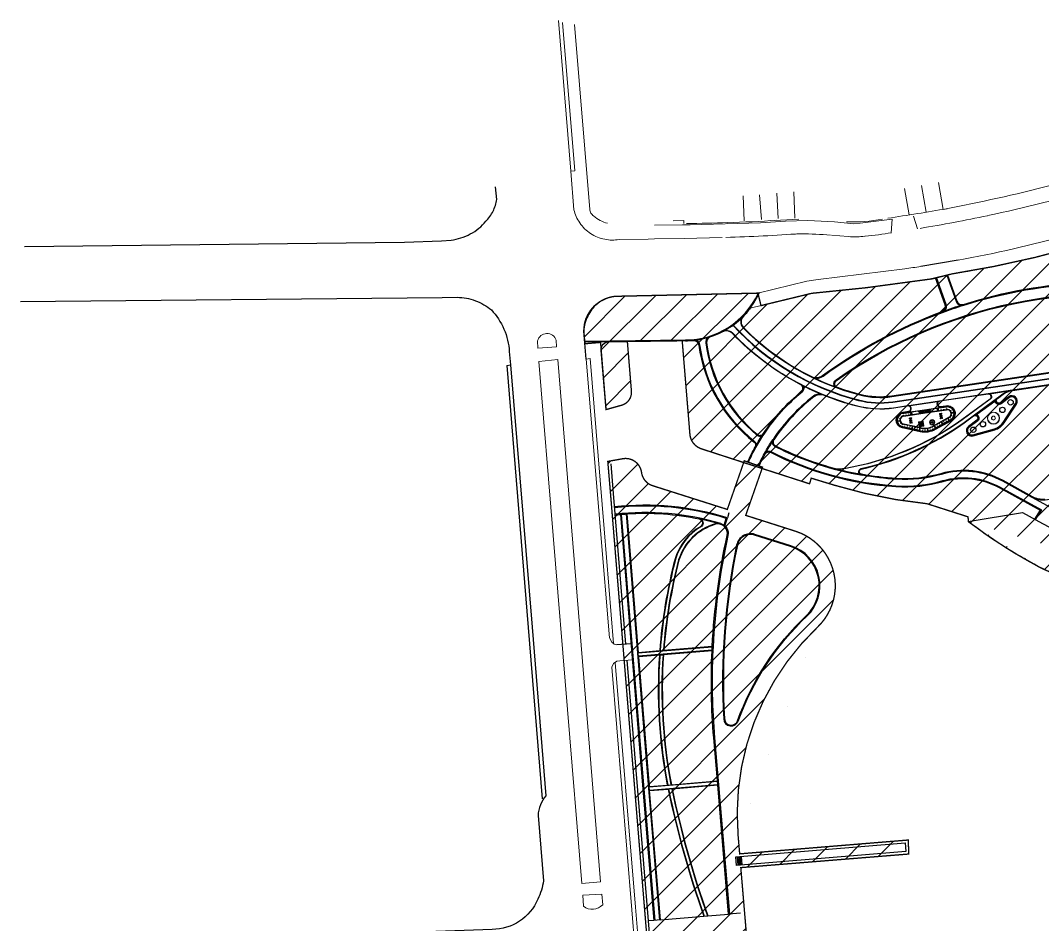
# Model space of a CAD drawing. Extents: x 216 to 1057, y -885 to -291.
# Drawn here: x 986.18 to 996.46, y -667.55 to -658.45 of the extents above; entities that cross this region are included whole.
import ezdxf

# ---------------------------------------------------------------- set-up
doc = ezdxf.new("R2010")
doc.units = 0
doc.header["$LTSCALE"] = 1000
doc.header["$MEASUREMENT"] = 0
doc.linetypes.add('ACAD_ISO05W100', pattern=[34, 24, -3, 0.5, -3, 0.5, -3])
doc.layers.get('0').update_dxf_attribs({"linetype": 'CONTINUOUS'})
pattern_1 = [(45, (-343244937, -671142702), (-5612.660076, 5612.660076), [])]

# ---------------------------------------------------------------- blocks, each defined once
blk = doc.blocks.new('索引图')
h = blk.add_hatch()
h.set_pattern_fill('ANSI31', color=251, scale=5000)
h.set_pattern_definition(pattern_1)
edge = h.paths.add_edge_path()
edge.add_line((-10295, 782987), (-8782, 764462))
edge.add_arc((-13766, 764055), 5000, -74.38544, 4.66903, ccw=False)
edge.add_line((-12420, 759239), (-18226, 757617))
edge.add_line((-18226, 757617), (-18602, 762053))
edge.add_line((-18602, 762053), (-20279, 782634))
edge.add_line((-20279, 782634), (-26104, 782133))
edge.add_line((-26104, 782133), (-26512, 786880))
edge.add_arc((-13512, 786871), 13000, 96.05441, 179.96143, ccw=False)
edge.add_line((-14883, 799799), (38376, 800984))
edge.add_line((38376, 800984), (39501, 796339))
edge.add_line((39501, 796339), (58403, 800915))
edge.add_line((58403, 800915), (78616, 802988))
edge.add_line((78616, 802988), (102810, 806244))
edge.add_line((102810, 806244), (110792, 808166))
edge.add_arc((50660, 1191677), 388197, 278.91108, 285.88335)
edge.add_line((156902, 818301), (164454, 820499))
edge.add_arc((4969, 1381700), 583423, 285.864355, 290.299464)
edge.add_arc((-33706, 1469992), 679672, 290.775043, 294.299635)
edge.add_line((245985, 850535), (245886, 850772))
edge.add_arc((241732, 849041), 4500, 22.61272, 114.30388)
edge.add_line((239880, 853143), (258706, 861910))
edge.add_arc((260786, 857920), 4500, 117.53316, 202.19865)
edge.add_line((256620, 856220), (256817, 855740))
edge.add_arc((372217, 903390), 124850, 202.43618, 226.04048)
edge.add_line((285552, 813519), (278423, 808314))
edge.add_line((278423, 808314), (279452, 802182))
edge.add_line((279452, 802182), (281461, 796299))
edge.add_line((281461, 796299), (284100, 790454))
edge.add_line((284100, 790454), (287857, 788367))
edge.add_line((287857, 788367), (291362, 785871))
edge.add_line((291362, 785871), (292670, 784788))
edge.add_line((292670, 784788), (296754, 781151))
edge.add_line((296754, 781151), (298121, 779728))
edge.add_line((298121, 779728), (300516, 776694))
edge.add_line((300516, 776694), (302159, 773181))
edge.add_line((302159, 773181), (307295, 754422))
edge.add_line((307295, 754422), (312621, 751822))
edge.add_line((312621, 751822), (317595, 748603))
edge.add_line((317595, 748603), (320724, 747967))
edge.add_line((320724, 747967), (320748, 745420))
edge.add_line((320748, 745420), (320166, 745622))
edge.add_arc((285713, 702029), 55564, 51.67927, 96.92707)
edge.add_arc((293921, 657158), 101134, 98.4776, 123.11353)
edge.add_arc((332434, 606888), 164350, 124.78546, 133.82642)
edge.add_line((218626, 725456), (211450, 718471))
edge.add_line((211450, 718471), (211805, 715778))
edge.add_arc((147623, 784988), 94389, 290.67425, 312.84143, ccw=False)
edge.add_arc((164631, 739917), 46215, 242.05683, 290.67425, ccw=False)
edge.add_arc((232165, 867235), 190337, 232.67814, 242.05683, ccw=False)
edge.add_line((116766, 715871), (116692, 717660))
edge.add_line((116692, 717660), (101404, 722551))
edge.add_arc((119549, 903368), 181725, 253.12747, 264.26961, ccw=False)
edge.add_line((66805, 729466), (58236, 732064))
edge.add_line((58236, 732064), (57602, 729974))
edge.add_line((57602, 729974), (38959, 735983))
edge.add_line((38959, 735983), (34010, 737578))
edge.add_line((34010, 737578), (17453, 742952))
edge.add_arc((19241, 748946), 6255, 183.20062, 253.39656, ccw=False)
edge.add_line((12996, 748597), (10143, 783246))
edge.add_line((10143, 783246), (-10295, 782987))
h = blk.add_hatch()
h.set_pattern_fill('ANSI31', color=251, scale=5000)
h.set_pattern_definition(pattern_1)
edge = h.paths.add_edge_path()
edge.add_line((65040, 227727), (50144, 236309))
edge.add_arc((111119, 197746), 72146, 136.71358, 147.68909, ccw=False)
edge.add_arc((55222, 242320), 5946, 36.22969, 55.36616, ccw=False)
edge.add_arc((45672, 261170), 21000, 313.09108, 341.63522)
edge.add_line((65602, 254553), (70213, 253728))
edge.add_arc((-68889, 281683), 141883, 348.63687, 379.8157)
edge.add_arc((79269, 335069), 15600, 121.19533, 199.8157, ccw=False)
edge.add_line((71189, 348413), (87502, 358291))
edge.add_arc((73932, 380703), 26200, 301.19533, 376.95721)
edge.add_arc((-1395, 357734), 104950, 16.95721, 53.08198)
edge.add_arc((81168, 467625), 32500, 204.9017, 233.08198, ccw=False)
edge.add_line((51689, 453941), (47785, 451669))
edge.add_arc((81168, 467625), 37000, 183.34241, 205.54737, ccw=False)
edge.add_line((44231, 465468), (42221, 465351))
edge.add_line((42221, 465351), (40785, 482413))
edge.add_line((40785, 482413), (53978, 483449))
edge.add_line((53978, 483449), (53602, 488434))
edge.add_line((53602, 488434), (40366, 487396))
edge.add_line((40366, 487396), (36383, 534712))
edge.add_line((36383, 534712), (64611, 537069))
edge.add_line((64611, 537069), (64195, 542052))
edge.add_line((64195, 542052), (35964, 539694))
edge.add_line((35964, 539694), (31980, 587025))
edge.add_line((31980, 587025), (94541, 592080))
edge.add_line((94541, 592080), (94424, 597303))
edge.add_line((94424, 597303), (31563, 592148))
edge.add_line((31563, 592148), (30982, 598886))
edge.add_arc((126644, 606937), 96000, 133.50507, 184.8106, ccw=False)
edge.add_arc((45892, 692017), 21300, 313.50507, 432.33421)
edge.add_line((52356, 712312), (33811, 718218))
edge.add_line((33811, 718218), (40081, 736161))
edge.add_line((40081, 736161), (33284, 738537))
edge.add_line((33284, 738537), (26957, 720430))
edge.add_line((26957, 720430), (-880, 729267))
edge.add_arc((941, 734984), 6000, 187.54954, 252.33421, ccw=False)
edge.add_arc((-10955, 733407), 6000, 7.54954, 100.4254)
edge.add_line((-12041, 739308), (-17590, 738305))
edge.add_line((-17590, 738305), (-16572, 726304))
edge.add_line((-16572, 726304), (-11963, 670104))
edge.add_line((-11963, 670104), (-11476, 664166))
edge.add_line((-11476, 664166), (-4073, 573893))
edge.add_line((-4073, 573893), (1790, 503356))
edge.add_line((1790, 503356), (2001, 497398))
edge.add_line((2001, 497398), (7900, 430410))
edge.add_line((7900, 430410), (11851, 383608))
edge.add_line((11851, 383608), (14342, 350651))
edge.add_line((14342, 350651), (15204, 340013))
edge.add_line((15204, 340013), (20967, 305603))
edge.add_line((20967, 305603), (22461, 285860))
edge.add_line((22461, 285860), (21755, 261171))
edge.add_line((21755, 261171), (30654, 153777))
edge.add_line((30654, 153777), (33175, 122674))
edge.add_line((33175, 122674), (37916, 66041))
edge.add_arc((48473, 67282), 10630, 186.70366, 250.1653)
edge.add_line((44866, 57283), (47152, 56765))
edge.add_line((47152, 56765), (49010, 56537))
edge.add_line((49010, 56537), (50296, 56605))
edge.add_arc((-577765, 43560), 628197, 1.189879, 7.611029)
edge.add_line((44897, 126763), (43961, 137820))
edge.add_line((43961, 137820), (39359, 192144))
edge.add_arc((110504, 198171), 71400, 153.39891, 184.84215, ccw=False)
edge.add_line((46662, 230142), (61604, 221603))
edge.add_arc((110101, 199132), 53450, 155.13901, 181.91014)
edge.add_arc((282263, 204873), 225708, 181.91014, 185.64701)
edge.add_arc((71514, 182488), 13865, 179.27312, 266.76268)
edge.add_line((70731, 168645), (69801, 179259))
edge.add_line((69801, 179259), (134242, 226000))
edge.add_arc((328879, 387190), 252717, 207.8339, 219.6301, ccw=False)
edge.add_line((105400, 269194), (72274, 236895))
edge.add_arc((105175, 203496), 46882, 134.5695, 148.87967)
at = {"color": 251, "linetype": 'Continuous', "lineweight": 13}
for p, q in [((-31327, 846401), (-35955, 902531)), ((-31327, 846401), (-35955, 902531)), ((-29872, 846536), (-34460, 901727)), ((-29872, 846536), (-34460, 901727)), ((-30027, 901027), (-24308, 832191)), ((-30027, 901027), (-24308, 832191)), ((-29872, 846536), (-31327, 846401)), ((-29872, 846536), (-31327, 846401)), ((-31327, 846401), (-30223, 831986)), ((-31327, 846401), (-30223, 831986)), ((105651, 842174), (107406, 832190)), ((45374, 838168), (45934, 828747)), ((52155, 828937), (51740, 838673)), ((92994, 839900), (94716, 830101)), ((99349, 841041), (101092, 831127)), ((33249, 827946), (32816, 837172)), ((39671, 828466), (38938, 837657)), ((-30057, 831374), (-30223, 831986)), ((-30057, 831374), (-30223, 831986)), ((-29862, 830761), (-30057, 831374)), ((-29862, 830761), (-30057, 831374)), ((-29637, 830147), (-29862, 830761)), ((-29637, 830147), (-29862, 830761)), ((-24308, 832191), (-24263, 831837)), ((-24308, 832191), (-24263, 831837)), ((-24263, 831837), (-24178, 831484)), ((-24263, 831837), (-24178, 831484)), ((-24178, 831484), (-24053, 831139)), ((-24178, 831484), (-24053, 831139)), ((-24053, 831139), (-23890, 830807)), ((-24053, 831139), (-23890, 830807)), ((-23890, 830807), (-23690, 830495)), ((-23890, 830807), (-23690, 830495)), ((-23690, 830495), (-23459, 830210)), ((-23690, 830495), (-23459, 830210)), ((-29382, 829536), (-29637, 830147)), ((-29382, 829536), (-29637, 830147)), ((-29095, 828928), (-29382, 829536)), ((-29095, 828928), (-29382, 829536)), ((-28777, 828327), (-29095, 828928)), ((-28777, 828327), (-29095, 828928)), ((-28428, 827735), (-28777, 828327)), ((-28428, 827735), (-28777, 828327)), ((-28047, 827154), (-28428, 827735)), ((-28047, 827154), (-28428, 827735)), ((-27636, 826586), (-28047, 827154)), ((-27636, 826586), (-28047, 827154)), ((-23459, 830210), (-23200, 829955)), ((-23459, 830210), (-23200, 829955)), ((-23200, 829955), (-22921, 829733)), ((-23200, 829955), (-22921, 829733)), ((-22921, 829733), (-22341, 829273)), ((-22921, 829733), (-22341, 829273)), ((-22341, 829273), (-21733, 828842)), ((-22341, 829273), (-21733, 828842)), ((-21733, 828842), (-21102, 828445)), ((-21733, 828842), (-21102, 828445)), ((-21102, 828445), (-20448, 828082)), ((-21102, 828445), (-20448, 828082)), ((-20448, 828082), (-19776, 827756)), ((-20448, 828082), (-19776, 827756)), ((-19776, 827756), (-19087, 827467)), ((-19776, 827756), (-19087, 827467)), ((-19087, 827467), (-18386, 827218)), ((-19087, 827467), (-18386, 827218)), ((-18386, 827218), (-17676, 827008)), ((-18386, 827218), (-17676, 827008)), ((6719, 827890), (10695, 828048)), ((6719, 827890), (10695, 828048)), ((10695, 828048), (10748, 826897)), ((10695, 828048), (10748, 826897)), ((39287, 827136), (13055, 826430)), ((39287, 827136), (13055, 826430)), ((48610, 827810), (39287, 827136)), ((44599, 828075), (53599, 828532)), ((56979, 828006), (48610, 827810)), ((66869, 827497), (56979, 828006)), ((66869, 827497), (74160, 826845)), ((74160, 826845), (76455, 827055)), ((88334, 828506), (76455, 827055)), ((88334, 828506), (87988, 823457)), ((97854, 824956), (96325, 829705)), ((-27194, 826034), (-27636, 826586)), ((-27194, 826034), (-27636, 826586)), ((-26724, 825500), (-27194, 826034)), ((-26724, 825500), (-27194, 826034)), ((-26225, 824986), (-26724, 825500)), ((-26225, 824986), (-26724, 825500)), ((-25699, 824494), (-26225, 824986)), ((-25699, 824494), (-26225, 824986)), ((-25148, 824028), (-25699, 824494)), ((-25148, 824028), (-25699, 824494)), ((-24574, 823587), (-25148, 824028)), ((-24574, 823587), (-25148, 824028)), ((-23977, 823175), (-24574, 823587)), ((-23977, 823175), (-24574, 823587)), ((-23362, 822792), (-23977, 823175)), ((-23362, 822792), (-23977, 823175)), ((-22729, 822441), (-23362, 822792)), ((-22729, 822441), (-23362, 822792)), ((-217, 826343), (10328, 826464)), ((-217, 826343), (10328, 826464)), ((13055, 826430), (10312, 826388)), ((13055, 826430), (10312, 826388)), ((54972, 823085), (52861, 823033)), ((-22081, 822121), (-22729, 822441)), ((-22081, 822121), (-22729, 822441)), ((-21421, 821835), (-22081, 822121)), ((-21421, 821835), (-22081, 822121)), ((-20751, 821582), (-21421, 821835)), ((-20751, 821582), (-21421, 821835)), ((-20074, 821363), (-20751, 821582)), ((-20074, 821363), (-20751, 821582)), ((-19392, 821178), (-20074, 821363)), ((-19392, 821178), (-20074, 821363)), ((-18707, 821027), (-19392, 821178)), ((-18707, 821027), (-19392, 821178)), ((-18022, 820909), (-18707, 821027)), ((-18022, 820909), (-18707, 821027)), ((-17340, 820824), (-18022, 820909)), ((-17340, 820824), (-18022, 820909)), ((-16662, 820772), (-17340, 820824)), ((-16662, 820772), (-17340, 820824)), ((-15991, 820751), (-16662, 820772)), ((-15991, 820751), (-16662, 820772)), ((-15328, 820760), (-15991, 820751)), ((-15328, 820760), (-15991, 820751)), ((-14676, 820798), (-15328, 820760)), ((-14676, 820798), (-15328, 820760)), ((-14035, 820864), (-14676, 820798)), ((-14035, 820864), (-14676, 820798)), ((-13408, 820955), (-14035, 820864)), ((-13408, 820955), (-14035, 820864)), ((-2561, 821133), (-13408, 820955)), ((-2561, 821133), (-13408, 820955)), ((-226, 821171), (-2566, 821133)), ((-226, 821171), (-2566, 821133)), ((10877, 821350), (-226, 821171)), ((10877, 821350), (-226, 821171)), ((25059, 821675), (10877, 821350)), ((25059, 821675), (10877, 821350)), ((71999, 822042), (65829, 822597)), ((93066, 810002), (60773, 806119)), ((56572, 805489), (38376, 800984)), ((60773, 806119), (56572, 805489)), ((78616, 802988), (102810, 806244)), ((35487, 795367), (58403, 800915)), ((58403, 800915), (78616, 802988)), ((-22485, 796098), (-21997, 796629)), ((-21997, 796629), (-21491, 797135)), ((-21491, 797135), (-20500, 797743)), ((-20500, 797743), (-19466, 798289)), ((-19466, 798289), (-18394, 798769)), ((-18394, 798769), (-17290, 799178)), ((-17290, 799178), (-16162, 799515)), ((-16162, 799515), (-14921, 799798)), ((-25224, 791786), (-24915, 792454)), ((-24915, 792454), (-24576, 793108)), ((-24576, 793108), (-24210, 793746)), ((-24210, 793746), (-23816, 794365)), ((-23816, 794365), (-23396, 794964)), ((-23396, 794964), (-22952, 795542)), ((-22952, 795542), (-22485, 796098)), ((-26303, 788301), (-26150, 789011)), ((-26150, 789011), (-25966, 789716)), ((-25966, 789716), (-25750, 790415)), ((-25750, 790415), (-25502, 791106)), ((-25502, 791106), (-25224, 791786)), ((-26512, 786880), (-26423, 787590)), ((-25612, 776418), (-26512, 786880)), ((-26423, 787590), (-26303, 788301)), ((-43739, 783215), (-43665, 780461)), ((-43665, 780461), (-36727, 780926)), ((-36727, 780926), (-36828, 783468)), ((-36153, 776212), (-43250, 775536)), ((-43250, 775536), (-27292, 581165)), ((-20301, 581787), (-36153, 776212)), ((-24114, 776584), (-25612, 776418)), ((-20290, 712628), (-25612, 776418)), ((-18986, 713217), (-24114, 776584)), ((-16997, 672648), (-20290, 712628)), ((-15432, 670439), (-18986, 713217)), ((-16114, 670993), (-16997, 672648)), ((-15181, 670235), (-16114, 670993)), ((-14180, 669953), (-15181, 670235)), ((-16094, 661680), (-15476, 663016)), ((-15476, 663016), (-14173, 663857)), ((-7276, 572262), (-14849, 663420)), ((-14173, 663857), (-13055, 664059)), ((-13055, 664059), (-8442, 664398)), ((-10479, 664248), (-3076, 573975)), ((-8653, 571352), (-16094, 661680)), ((-27292, 581165), (-20301, 581787)), ((-26850, 576716), (-19859, 577127)), ((-26645, 572638), (-26850, 576716)), ((-19859, 577127), (-19496, 573154)), ((-1607, 503312), (-7276, 572262)), ((-3076, 573975), (2789, 503415)), ((-3131, 504271), (-8653, 571352))]:
    blk.add_line(p, q, dxfattribs=at)
at = {"color": 251}
for p, q in [((100485, 757560), (108465, 758749)), ((100500, 757461), (108480, 758650)), ((92505, 756370), (100485, 757560)), ((92520, 756271), (100500, 757461)), ((92667, 755282), (100647, 756472)), ((92682, 755183), (100662, 756373)), ((100647, 756472), (108627, 757661)), ((100662, 756373), (108642, 757562)), ((109593, 754768), (103703, 751491)), ((109641, 754680), (103752, 751403)), ((98924, 749643), (92335, 751060)), ((98945, 749741), (92356, 751158)), ((99155, 750718), (92566, 752135)), ((99176, 750816), (92587, 752233)), ((110127, 753807), (104238, 750530)), ((110176, 753719), (104287, 750442)), ((70472, 735729), (70472, 735729)), ((76889, 735468), (76889, 735468)), ((26035, 714336), (26964, 717251)), ((-8928, 670333), (-14180, 669953))]:
    blk.add_line(p, q, dxfattribs=at)
at = {"color": 251, "lineweight": 0}
blk.add_line((99163, 752772), (99159, 752771), dxfattribs=at)
at = {"color": 251, "linetype": 'ACAD_ISO05W100', "ltscale": 0.03, "const_width": 500}
for points in [[(-10295, 782987), (-8782, 764462, -0.359305), (-12420, 759239), (-18226, 757617), (-18602, 762053), (-18602, 762053), (-20279, 782634), (-26104, 782133), (-26512, 786880, -0.3833986), (-14883, 799799), (38376, 800984), (39501, 796339), (58403, 800915), (78616, 802988), (102810, 806244), (110792, 808166, 0.0304316), (156902, 818301)], [(180947, 696677, -0.2153739), (142974, 699089, -0.0409451), (116766, 715871), (116692, 717660), (101404, 722551, -0.0486551), (66805, 729466), (58236, 732064), (57602, 729974), (38959, 735983), (34010, 737578), (17453, 742952, -0.316239), (12996, 748597), (10143, 783246), (-10295, 782987)]]:
    blk.add_lwpolyline(points, format="xyb", dxfattribs=at)
at = {"color": 251, "lineweight": -3}
for points in [[(-234940, 818329), (-93337, 819947), (-79622, 820426), (-75983, 820762), (-75068, 820891), (-74152, 821064), (-73240, 821281), (-72333, 821541), (-71436, 821846), (-70552, 822194), (-69683, 822584), (-68832, 823016), (-68004, 823488), (-67199, 823999), (-66421, 824545), (-65673, 825126), (-64957, 825739), (-64273, 826382), (-63625, 827051), (-63013, 827744), (-62622, 828155), (-62244, 828584), (-61883, 829029), (-61538, 829491), (-61211, 829967), (-60903, 830458), (-60614, 830961), (-60346, 831477), (-60099, 832003), (-59874, 832537), (-59671, 833080), (-59490, 833629), (-59332, 834183), (-59198, 834741), (-59086, 835301), (-58997, 835862), (-59408, 840634)], [(-236463, 797927), (-79306, 799342), (-73729, 799441), (-72875, 799412), (-72018, 799346), (-71160, 799243), (-70303, 799103), (-69450, 798927), (-68602, 798713), (-67763, 798462), (-66935, 798176), (-66120, 797854), (-65321, 797498), (-64538, 797108), (-63776, 796687), (-63035, 796235), (-62316, 795754), (-61623, 795246), (-60956, 794712), (-60253, 793924), (-59579, 793102), (-58938, 792247), (-58331, 791361), (-57760, 790446), (-57228, 789505), (-56737, 788540), (-56287, 787553), (-55881, 786548), (-55519, 785527), (-55202, 784494), (-54931, 783450), (-54706, 782400), (-54527, 781346), (-54394, 780292), (-54306, 779239), (-53863, 774225)], [(-55267, 774076), (-47281, 676473), (-42034, 612681)]]:
    blk.add_lwpolyline(points, dxfattribs=at)
at = {"color": 251}
for points in [[(32296, 791729, 0.3258331), (32853, 788059, 0.1354319), (76356, 763090, 0.1002789), (88314, 762469), (174761, 775354, 0.1987295), (207648, 795081, -0.0862116), (249628, 835033, 0.269197), (250358, 836521)], [(109001, 807735), (112485, 798035, 0.4027352), (114969, 796803, -0.1307401), (208580, 801059, 0.2795499), (213485, 802743, -0.0719069), (249545, 835158, 0.3876043), (250030, 837121)], [(29041, 789007, 0.1443076), (75833, 761057, 0.1002789), (88623, 760392), (175071, 773277, 0.1987295), (209335, 793830, -0.0880325), (251802, 833954, -0.0880325)], [(29163, 789096, 0.144261), (75871, 761202, 0.1002789), (88601, 760540), (175048, 773425, 0.1987295), (209215, 793920, -0.0880459), (251727, 834085, -0.0880459)], [(76375, 733609, -0.6208237), (76856, 735614, 0.0991501), (115194, 752827), (115194, 752827), (129623, 763427, -0.1220036), (133246, 764920), (175380, 771200, 0.1987295), (211022, 792579, -0.08546), (251551, 831266)], [(108719, 807633), (112203, 797933, 0.2601579), (113892, 796460, 0.2601579)], [(35487, 795367, -0.0327289), (32934, 792373, 0.4086829), (32953, 788171, 0.0835611), (58320, 769922, 0.2785428), (62440, 770279, -0.0696522), (107010, 794090, 0.4122247), (108203, 796644), (104600, 806675)], [(108071, 794476, 0.2688655), (108485, 796745), (104894, 806746)], [(115059, 796517, -0.1307401), (208516, 800766, 0.1916379), (212382, 801406)], [(-25612, 776418), (-26512, 786880, -0.3833948), (-14883, 799799), (38376, 800984), (39129, 801171)], [(-26036, 783099), (11326, 783561, 0.2925517), (38396, 800835)], [(67045, 766167, -0.4207689), (67461, 768707, -0.2063573), (205470, 797424, -0.3965683), (207286, 794847, -0.3965683)], [(67987, 765823, -0.6076698), (67633, 768462, -0.2063573), (205409, 797130, -0.5588218), (206577, 793929, -0.1906134), (174739, 775502), (88291, 762617, -0.1002789), (76394, 763236, -0.0233702), (67987, 765823, 0.0233702)], [(107010, 794090, -0.0115362), (114969, 796803, -0.0061739)], [(107113, 793809, -0.0115362), (115059, 796517, -0.0115362)], [(59773, 769223, 0.1773809), (62617, 770037, -0.0696522), (107113, 793809)], [(54605, 764401, 0.537772), (54344, 766890, -0.0815806), (28740, 786045, 0.3321852), (25198, 786630, -0.0412877), (20620, 784720, 0.3599078), (19250, 782570, 0.193221), (38194, 748347, 0.4425074), (40389, 748678, -0.0737442), (54605, 764401, -0.0818052)], [(26005, 787064, -0.2521172), (28848, 786149, 0.1392086), (75310, 759023, 0.1002789), (88933, 758315), (124115, 763559, -0.7825255), (124965, 761494), (114490, 753799, -0.1139711), (70497, 735581, -0.0640499), (67909, 735483)], [(-18240, 757613), (-20037, 779666, -0.4345514), (-17084, 782909), (-10296, 782993)], [(11379, 783261, 0.0232545), (14173, 783392, -0.4025592), (16342, 781667, 0.1944633), (36925, 745519, -0.3671742), (37307, 743615)], [(15266, 783515, -0.2639748), (16640, 781707, 0.1944633), (37111, 745754, -0.2101813), (37790, 744474)], [(19567, 784401, 0.224513), (18953, 782533, 0.193221), (38004, 748115, 0.2787825), (39849, 747855)], [(140706, 725121), (129733, 731163, 0.1987536), (106550, 733745, -0.0865529), (89982, 731936, -0.0280221), (76937, 733508, -0.8174955), (76889, 735468, 0.0991526), (115282, 752706), (118729, 755238, -1), (119913, 753626), (116845, 751373, 0.8345364), (118570, 747835), (126694, 750117, 0.1818668), (130099, 752618), (134705, 759689, 0.8345364), (131846, 762392), (128778, 760139, -1), (127594, 761750), (129712, 763306, -0.1220036), (133268, 764771), (175403, 771052, 0.0871388)], [(145325, 724165, -0.1507649), (140706, 725121)], [(194264, 777555, -0.5649844), (196262, 774159, 0.0432695), (184704, 747603, -0.090551), (182568, 743734, -0.2002023), (145354, 723866, -0.1507649), (140561, 724858), (129589, 730900, 0.1987536), (106634, 733457, -0.0865529), (89963, 731637, -0.0271244), (77300, 733140, -0.0271244)], [(58320, 769922, 0.0279085), (67987, 765823, 0.0139957)], [(40639, 748512, 0.0000012), (40639, 748512, -0.0737442), (54796, 764170, 0.3630261), (55223, 766439)], [(63134, 762854, -0.0245287), (54344, 766890, -0.0130109)], [(61703, 763441, 0.1688317), (59024, 762550, 0.0812522), (43998, 746519)], [(118640, 755359, -1), (120002, 753505), (116934, 751252, 0.8345364), (118529, 747980), (126654, 750261, 0.1818668), (129973, 752700), (134580, 759770, 0.8345364), (131934, 762271), (128867, 760018, -1), (127505, 761871)], [(120368, 755202, -0.4142136), (120090, 753384), (117023, 751131, 0.8345364), (118489, 748124), (126613, 750406, 0.1818668), (129848, 752782), (134454, 759852, 0.8345364), (132023, 762150), (128955, 759897, -0.4142148), (127138, 760175)], [(120449, 755261, -0.4142136), (120150, 753304), (117082, 751050, 0.8345364), (118462, 748220), (126586, 750502, 0.1818668), (129764, 752836), (134370, 759907, 0.8345364), (132082, 762070), (129015, 759816, -0.4142136), (127058, 760116, -0.4142136)], [(105519, 760635, 0.7701603), (106397, 758592), (108443, 758897, -0.8345364), (110249, 753588), (104360, 750311, -0.1818668), (98892, 749496), (92304, 750913, -0.8345364), (92483, 756518), (94528, 756823, 0.7701603), (94773, 759034)], [(37307, 743615, -0.0205185), (40389, 748678)], [(37569, 743470, -0.0205186), (40639, 748512, -0.0205186)], [(34550, 738094, -0.021364), (37307, 743615, -0.021364)], [(34834, 737995, -0.021276), (37569, 743470)], [(40791, 741235, -0.0227223), (43998, 746519, -0.0227223)], [(41054, 741091, -0.0227223), (44247, 746352)], [(43693, 745513, 0.282989), (44685, 743908, 0.0733946), (77300, 733140)], [(38530, 736703, -0.018611), (40791, 741235, -0.0185117)], [(38814, 736604, -0.0185117), (41054, 741091, -0.0185117)], [(41054, 741091, -0.4052657), (43049, 741709, -630.7728225), (43049, 741709, 0.1017171), (89791, 728942, 0.0865529), (107384, 730863, -0.1987536), (128286, 728535), (143555, 720127), (141399, 716862)], [(41543, 741970, -0.2412741), (43185, 741977, 0.1017171), (89810, 729242, 0.0865529), (107300, 731152, -0.1987536), (128431, 728798), (143985, 720233), (141649, 716697)], [(66154, 735955, 0.0235741), (76937, 733508)], [(153286, 718407, -0.0391702), (147614, 720975), (140561, 724858)], [(26964, 717251, 0.1054029), (-15162, 721340)], [(26873, 716965, 0.1054254), (-15137, 721041)], [(-14916, 718348, -0.005206), (-12876, 718561, -0.005206)], [(24591, 715156, 0.1013556), (-14903, 718652)], [(-12876, 718561, -0.0060923), (-10484, 718755)], [(-10484, 718755, -0.0691925), (16583, 716881, -0.6829739), (17043, 714125, 0.1859175), (7502, 701975, 0.045615), (1761, 667721, 0.045615)], [(17261, 716736, -0.5345448), (17119, 713996, 0.1858804), (7646, 701934, 0.0455799), (1912, 667733, 0.0455799)], [(24505, 714868, 0.0207546), (16583, 716881)], [(23498, 715163, 0.0705826), (22483, 715021, 0.2531021), (8800, 701605, 0.0452961), (3123, 667832, 0.0452961)], [(21330, 669323, -0.0415099), (26909, 710761, 0.5683861), (22524, 714877, 0.2530599), (8944, 701563, 0.0452603), (3275, 667845, 0.0452603)], [(24590, 715151, -0.3919504), (27202, 710696, 0.0415099), (21629, 669308), (21557, 667799, 0.032221), (22191, 635366), (27718, 569697)], [(37142, 710861, 0.4445813), (30730, 707118, 0.0657593), (25904, 642411, 0.8156785), (30751, 641701, -0.1164472), (56425, 680919, 0.5705585), (50535, 706595), (37142, 710861)], [(23239, 619346), (21892, 635341, -0.032221), (21257, 667812, -0.032221)], [(1653, 666207, 0.0638496), (4592, 617777, 0.0638496)], [(1805, 666219, 0.0638998), (4742, 617789, 0.0638998)], [(3014, 666318, 0.0643046), (5945, 617890, 0.0643046)], [(3165, 666331, 0.0643555), (6095, 617903, 0.0643555)], [(4887, 616296, 0.03422), (18177, 568894, 0.0341481)], [(5037, 616309, 0.0342348), (18332, 568907, 0.0342348)], [(6242, 616410, 0.0343539), (19569, 569011, 0.0343539)], [(6392, 616423, 0.0343688), (19723, 569024, 0.0870563)]]:
    blk.add_lwpolyline(points, format="xyb", dxfattribs=at)
at = {"color": 251, "linetype": 'Continuous', "lineweight": 13}
blk.add_lwpolyline([(110792, 808166, 0.032722), (156902, 818301, -0.1418361)], format="xyb", dxfattribs=at)
at = {"color": 251}
for points in [[(112955, 813258), (99136, 810914)], [(102810, 806244), (110792, 808166)], [(-26010, 782799), (-17084, 782909)], [(11328, 783261), (-17084, 782909)], [(124115, 763559), (133246, 764920)], [(124699, 763494), (131729, 764542)], [(94211, 758950), (106080, 760719)], [(105345, 757908), (105180, 757884), (105175, 757917), (105240, 757927), (105230, 757992), (105165, 757983), (105160, 758016), (105325, 758041), (105330, 758007), (105258, 757996), (105268, 757931), (105340, 757942), (105345, 757908)], [(119865, 755887), (126635, 760860)], [(120005, 755865), (126614, 760720)], [(127058, 760116), (126614, 760720)], [(127138, 760175), (126635, 760860)], [(95424, 756481), (95287, 756461), (95294, 756412), (95266, 756407), (95247, 756539), (95275, 756543), (95282, 756494), (95419, 756514), (95424, 756481)], [(95482, 756093), (95307, 756133), (95302, 756169), (95458, 756259), (95463, 756223), (95428, 756203), (95437, 756137), (95477, 756129), (95482, 756093)], [(95495, 756006), (95358, 755986), (95365, 755937), (95337, 755933), (95318, 756064), (95346, 756068), (95353, 756019), (95490, 756040), (95495, 756006)], [(95408, 756143), (95401, 756188), (95343, 756156), (95408, 756143)], [(105378, 757689), (105373, 757722), (105207, 757698), (105212, 757664), (105378, 757689)], [(105402, 757524), (105237, 757499), (105232, 757531), (105333, 757616), (105222, 757599), (105217, 757630), (105383, 757655), (105388, 757621), (105290, 757539), (105398, 757555), (105402, 757524)], [(105412, 757458), (105247, 757433), (105242, 757467), (105407, 757492), (105412, 757458)], [(105433, 757318), (105268, 757294), (105251, 757407), (105279, 757411), (105291, 757331), (105330, 757337), (105319, 757406), (105347, 757410), (105358, 757341), (105428, 757352), (105433, 757318)], [(120368, 755202), (119865, 755887)], [(120449, 755261), (120005, 755865)], [(-16516, 737468), (-15575, 726387), (-10966, 670186)], [(-12875, 718551), (-4500, 616259), (-382, 567332)], [(-12576, 718577), (-4201, 616283), (-83, 567357)], [(-10783, 718734), (-2407, 616432), (1710, 567508)], [(-10484, 718755), (-6252, 667065)], [(25786, 714542), (26587, 717056)], [(27571, 719156), (26964, 717251)], [(1761, 667721), (-6252, 667065)], [(-6129, 665570), (-6252, 667065)], [(21322, 669172), (-6240, 666915)], [(21265, 667963), (-6142, 665719)], [(1761, 667721), (3275, 667845)], [(21257, 667812), (3165, 666331)], [(21330, 669323), (3275, 667845)], [(21257, 667812), (21330, 669323)], [(-10479, 664248), (-2509, 567153), (-869, 547421), (4510, 480301), (13218, 378792), (16197, 340136), (21961, 305723), (23462, 285884), (22756, 261198), (31651, 153858)], [(1653, 666207), (-6129, 665570)], [(-6129, 665570), (-2170, 617207), (4592, 617777)], [(1653, 666207), (3165, 666331)], [(-2046, 615713), (-2170, 617207)], [(-2158, 617058), (23251, 619197)], [(-2058, 615862), (23352, 618001)], [(4592, 617777), (6095, 617903)], [(6095, 617903), (23239, 619346)], [(6392, 616423), (23364, 617851)], [(23364, 617851), (23239, 619346)], [(27420, 569672), (23364, 617851)], [(-2046, 615713), (4887, 616296)], [(2009, 567533), (-2046, 615713)], [(6392, 616423), (4887, 616296)], [(30138, 591028), (93257, 596204), (93519, 593014), (30406, 587839)], [(30406, 587839), (30138, 591028)], [(30636, 591069), (30905, 587880)], [(31135, 591110), (31403, 587921)], [(31633, 591151), (31901, 587962)], [(32131, 591192), (32400, 588003)], [(2009, 567533), (18177, 568894)], [(18177, 568894), (19723, 569024)], [(19723, 569024), (27420, 569672)], [(31904, 570050), (27420, 569672)], [(-382, 567332), (-2509, 567153)], [(2009, 567533), (-382, 567332)]]:
    blk.add_lwpolyline(points, dxfattribs=at)
at = {"color": 251, "lineweight": -3}
blk.add_lwpolyline([(-55267, 774076), (-53863, 774225), (-45814, 676570), (-40620, 613814, 0.1622201), (-43591, 606399), (-41600, 582142, -0.0831184), (-43656, 575302), (-43656, 575302, -0.3024621), (-60691, 564005), (-95537, 562792, 0.0133879), (-102859, 562272, 0.0234439), (-109451, 561207, 0.0120986), (-117418, 559463, -0.0100422), (-120931, 558888, -0.0141831), (-128038, 558116), (-143987, 557534), (-184617, 556027)], format="xyb", dxfattribs=at)
at = {"color": 251}
for points in [[(44820, 744176, 0.0488353), (66154, 735955, 0.109409), (70472, 735729, 0.1139686), (114402, 753921), (124876, 761615, 0.7825255), (124137, 763410), (106080, 760719, 1), (106375, 758741), (108421, 759046, -0.8345364), (110322, 753457), (104433, 750180, -0.1818668), (98861, 749350), (92272, 750767, -0.8345364), (92461, 756667), (94506, 756972, 1), (94211, 758950), (88955, 758166, -0.1002789), (75273, 758877, -0.0324069), (63134, 762854, 0.2652199), (59207, 762313, 0.0812522), (44247, 746352), (44247, 746352, 0.4514589)], [(106517, 758256), (106517, 758256, 0.4142136), (106500, 758234), (106514, 758135, 0.4142136), (106537, 758118), (106537, 758118, 0.4142136), (106554, 758141), (106539, 758239, 0.4142136)], [(107505, 758404), (107505, 758404, 0.4142136), (107488, 758381), (107503, 758282, 0.4142136), (107526, 758265), (107526, 758265, 0.4142136), (107543, 758288), (107528, 758387, 0.4142136)], [(108495, 758551), (108495, 758551, 0.4142136), (108478, 758528), (108493, 758430, 0.4142136), (108515, 758413), (108515, 758413, 0.4142136), (108532, 758435), (108517, 758534, 0.4142136)], [(109780, 758404), (109780, 758404, 0.4142136), (109754, 758393), (109718, 758300, 0.4142136), (109729, 758274), (109729, 758274, 0.4142136), (109755, 758285), (109792, 758378, 0.4142136)], [(90577, 754617), (90577, 754617, -0.4142136), (90603, 754628), (90696, 754591, -0.4142136), (90707, 754565), (90707, 754565, -0.4142136), (90681, 754554), (90588, 754591, -0.4142136)], [(91191, 754375), (91191, 754375, -0.4142136), (91217, 754386), (91310, 754349, -0.4142136), (91321, 754323), (91321, 754323, -0.4142136), (91295, 754312), (91202, 754349, -0.4142136)], [(91347, 755657), (91347, 755657, -0.4142136), (91375, 755653), (91438, 755575, -0.4142136), (91434, 755547), (91434, 755547, -0.4142136), (91406, 755550), (91344, 755629, -0.4142136)], [(91758, 755140), (91758, 755140, -0.4142136), (91786, 755137), (91848, 755059, -0.4142136), (91845, 755030), (91845, 755030, -0.4142136), (91817, 755034), (91755, 755112, -0.4142136)], [(92534, 756172), (92534, 756172, -0.4142136), (92557, 756155), (92572, 756057, -0.4142136), (92555, 756034), (92555, 756034, -0.4142136), (92532, 756051), (92517, 756150, -0.4142136)], [(92632, 755519), (92632, 755519, -0.4142136), (92654, 755503), (92669, 755404, -0.4142136), (92652, 755381), (92652, 755381, -0.4142136), (92629, 755398), (92615, 755497, -0.4142136)], [(93524, 756320), (93524, 756320, -0.4142136), (93547, 756303), (93561, 756204, -0.4142136), (93544, 756181), (93544, 756181, -0.4142136), (93522, 756198), (93507, 756297, -0.4142136)], [(93621, 755667), (93621, 755667, -0.4142136), (93644, 755650), (93659, 755551, -0.4142136), (93642, 755528), (93642, 755528, -0.4142136), (93619, 755545), (93604, 755644, -0.4142136)], [(94512, 756467), (94512, 756467, -0.4142136), (94535, 756450), (94550, 756351, -0.4142136), (94533, 756329), (94533, 756329, -0.4142136), (94510, 756345), (94496, 756444, -0.4142136)], [(94610, 755814), (94610, 755814, -0.4142136), (94632, 755797), (94647, 755699, -0.4142136), (94630, 755676), (94630, 755676, -0.4142136), (94608, 755693), (94593, 755792, -0.4142136)], [(95277, 756346), (95279, 756323), (95290, 756253), (95455, 756277), (95450, 756311), (95381, 756300), (95379, 756317, -0.2026586), (95385, 756335), (95439, 756386), (95433, 756426), (95389, 756388, 0.1278617), (95368, 756358, 0.1771773), (95348, 756388, 0.3160626), (95291, 756384, 0.2440245)], [(95313, 756290), (95354, 756296), (95351, 756321), (95347, 756340), (95344, 756351, 0.344187), (95323, 756361, 0.4447332), (95306, 756341), (95309, 756316)], [(95394, 755886), (95388, 755919, 0.2813288), (95349, 755887, 0.2624785), (95366, 755805, 0.5887468), (95440, 755831, 0.0135942), (95447, 755883, -0.7007967), (95479, 755895, -0.2955502), (95485, 755846, -0.1742699), (95463, 755831), (95471, 755799, 0.3229133), (95518, 755847, 0.149167), (95506, 755910, 0.3050691), (95457, 755934, 0.3661246), (95414, 755887, -0.0036981), (95408, 755844), (95404, 755833, -0.5053836), (95384, 755830, -0.263188), (95377, 755874, -0.1871424)], [(105238, 757825), (105232, 757858, 0.2813288), (105193, 757826, 0.2624785), (105211, 757745, 0.5887468), (105284, 757770, 0.0135942), (105291, 757822, -0.7007967), (105323, 757834, -0.2955502), (105330, 757785, -0.1742699), (105307, 757770), (105315, 757738, 0.3229133), (105363, 757786, 0.149167), (105351, 757850, 0.3050691), (105301, 757873, 0.3661246), (105258, 757826, -0.0036981), (105252, 757783), (105249, 757772, -0.5053836), (105228, 757769, -0.263188), (105221, 757813, -0.1871424)], [(106614, 757604), (106614, 757604, 0.4142136), (106597, 757581), (106612, 757482, 0.4142136), (106634, 757465), (106634, 757465, 0.4142136), (106651, 757488), (106637, 757587, 0.4142136)], [(107602, 757751), (107602, 757751, 0.4142136), (107586, 757728), (107600, 757629, 0.4142136), (107623, 757612), (107623, 757612, 0.4142136), (107640, 757635), (107625, 757734, 0.4142136)], [(108592, 757898), (108592, 757898, 0.4142136), (108575, 757876), (108590, 757777, 0.4142136), (108613, 757760), (108613, 757760, 0.4142136), (108629, 757783), (108615, 757882, 0.4142136)], [(109538, 757790), (109538, 757790, 0.4142136), (109512, 757779), (109476, 757686, 0.4142136), (109487, 757660), (109487, 757660, 0.4142136), (109513, 757671), (109550, 757764, 0.4142136)], [(110008, 754638), (110008, 754638, -0.4142136), (109980, 754641), (109918, 754720, -0.4142136), (109921, 754748), (109921, 754748, -0.4142136), (109949, 754744), (110011, 754666, -0.4142136)], [(110304, 757223), (110304, 757223, 0.4142136), (110276, 757227), (110197, 757164, 0.4142136), (110194, 757136), (110194, 757136, 0.4142136), (110222, 757133), (110300, 757195, 0.4142136)], [(110419, 754121), (110419, 754121, -0.4142136), (110391, 754125), (110328, 754203, -0.4142136), (110332, 754231), (110332, 754231, -0.4142136), (110360, 754228), (110422, 754149, -0.4142136)], [(110575, 755403), (110575, 755403, -0.4142136), (110549, 755392), (110456, 755429, -0.4142136), (110445, 755455), (110445, 755455, -0.4142136), (110471, 755466), (110564, 755429, -0.4142136)], [(110820, 757634), (110820, 757634, 0.4142136), (110792, 757637), (110714, 757575, 0.4142136), (110711, 757547), (110711, 757547, 0.4142136), (110739, 757544), (110817, 757606, 0.4142136)], [(111189, 755161), (111189, 755161, -0.4142136), (111163, 755150), (111070, 755187, -0.4142136), (111059, 755213), (111059, 755213, -0.4142136), (111085, 755224), (111178, 755187, -0.4142136)], [(90946, 752144), (90946, 752144, 0.4142136), (90974, 752141), (91052, 752203, 0.4142136), (91055, 752231), (91055, 752231, 0.4142136), (91027, 752234), (90949, 752172, 0.4142136)], [(91462, 752555), (91462, 752555, 0.4142136), (91490, 752551), (91569, 752614, 0.4142136), (91572, 752642), (91572, 752642, 0.4142136), (91544, 752645), (91466, 752583, 0.4142136)], [(91986, 751374), (91986, 751374, 0.4142136), (92012, 751385), (92048, 751478, 0.4142136), (92037, 751504), (92037, 751504, 0.4142136), (92011, 751493), (91974, 751400, 0.4142136)], [(92228, 751988), (92228, 751988, 0.4142136), (92254, 751999), (92290, 752092, 0.4142136), (92279, 752118), (92279, 752118, 0.4142136), (92253, 752107), (92216, 752014, 0.4142136)], [(92936, 751135), (92936, 751135, 0.4142136), (92960, 751151), (92981, 751248, 0.4142136), (92966, 751272), (92966, 751272, 0.4142136), (92942, 751257), (92921, 751159, 0.4142136)], [(93075, 751780), (93075, 751780, 0.4142136), (93099, 751796), (93120, 751894, 0.4142136), (93104, 751917), (93104, 751917, 0.4142136), (93081, 751902), (93060, 751804, 0.4142136)], [(93914, 750925), (93914, 750925, 0.4142136), (93938, 750940), (93959, 751038, 0.4142136), (93943, 751062), (93943, 751062, 0.4142136), (93919, 751046), (93898, 750949, 0.4142136)], [(94053, 751570), (94053, 751570, 0.4142136), (94076, 751586), (94097, 751683, 0.4142136), (94082, 751707), (94082, 751707, 0.4142136), (94058, 751692), (94037, 751594, 0.4142136)], [(94891, 750715), (94891, 750715, 0.4142136), (94915, 750730), (94936, 750828, 0.4142136), (94921, 750852), (94921, 750852, 0.4142136), (94897, 750836), (94876, 750738, 0.4142136)], [(95030, 751360), (95030, 751360, 0.4142136), (95054, 751375), (95075, 751473, 0.4142136), (95060, 751497), (95060, 751497, 0.4142136), (95036, 751481), (95015, 751384, 0.4142136)], [(96644, 750338), (96644, 750338, 0.4142136), (96668, 750353), (96689, 750451, 0.4142136), (96673, 750475), (96673, 750475, 0.4142136), (96650, 750459), (96629, 750362, 0.4142136)], [(96783, 750983), (96783, 750983, 0.4142136), (96806, 750998), (96827, 751096, 0.4142136), (96812, 751120), (96812, 751120, 0.4142136), (96788, 751105), (96767, 751007, 0.4142136)], [(97760, 750773), (97760, 750773, 0.4142136), (97784, 750788), (97805, 750886, 0.4142136), (97790, 750910), (97790, 750910, 0.4142136), (97766, 750894), (97745, 750797, 0.4142136)], [(99684, 750385), (99684, 750385, 0.4142136), (99706, 750402), (99719, 750501, 0.4142136), (99701, 750524), (99701, 750524, 0.4142136), (99679, 750506), (99666, 750407, 0.4142136)], [(100639, 750331), (100639, 750331, 0.4142136), (100659, 750352), (100657, 750452, 0.4142136), (100637, 750471), (100637, 750471, 0.4142136), (100617, 750451), (100619, 750351, 0.4142136)], [(102446, 750601), (102446, 750601, -0.4142136), (102421, 750614), (102393, 750710, -0.4142136), (102407, 750735), (102407, 750735, -0.4142136), (102432, 750722), (102459, 750625, -0.4142136)], [(103344, 750930), (103344, 750930, -0.4142136), (103317, 750940), (103276, 751032, -0.4142136), (103286, 751058), (103286, 751058, -0.4142136), (103313, 751048), (103354, 750957, -0.4142136)], [(103614, 750328), (103614, 750328, -0.4142136), (103587, 750338), (103546, 750430, -0.4142136), (103556, 750456), (103556, 750456, -0.4142136), (103583, 750446), (103624, 750355, -0.4142136)], [(105070, 751862), (105070, 751862, -0.4142136), (105043, 751870), (104995, 751958, -0.4142136), (105002, 751985), (105002, 751985, -0.4142136), (105029, 751977), (105078, 751890, -0.4142136)], [(105391, 751286), (105391, 751286, -0.4142136), (105364, 751293), (105315, 751381, -0.4142136), (105323, 751408), (105323, 751408, -0.4142136), (105350, 751400), (105399, 751313, -0.4142136)], [(105944, 752349), (105944, 752349, -0.4142136), (105917, 752356), (105868, 752444, -0.4142136), (105876, 752471), (105876, 752471, -0.4142136), (105903, 752463), (105952, 752376, -0.4142136)], [(106265, 751772), (106265, 751772, -0.4142136), (106238, 751780), (106189, 751867, -0.4142136), (106197, 751894), (106197, 751894, -0.4142136), (106224, 751886), (106273, 751799, -0.4142136)], [(107511, 753220), (107511, 753220, -0.4142136), (107483, 753228), (107435, 753315, -0.4142136), (107442, 753342), (107442, 753342, -0.4142136), (107470, 753335), (107518, 753247, -0.4142136)], [(107831, 752643), (107831, 752643, -0.4142136), (107804, 752651), (107756, 752739, -0.4142136), (107763, 752766), (107763, 752766, -0.4142136), (107791, 752758), (107839, 752671, -0.4142136)], [(108384, 753706), (108384, 753706, -0.4142136), (108357, 753714), (108309, 753802, -0.4142136), (108316, 753829), (108316, 753829, -0.4142136), (108344, 753821), (108392, 753734, -0.4142136)], [(108705, 753130), (108705, 753130, -0.4142136), (108678, 753137), (108629, 753225, -0.4142136), (108637, 753252), (108637, 753252, -0.4142136), (108664, 753244), (108713, 753157, -0.4142136)], [(97622, 750128), (97622, 750128, 0.4142136), (97645, 750143), (97666, 750241, 0.4142136), (97651, 750264), (97651, 750264, 0.4142136), (97627, 750249), (97606, 750151, 0.4142136)], [(99601, 749730), (99601, 749730, 0.4142136), (99623, 749747), (99636, 749847, 0.4142136), (99619, 749869), (99619, 749869, 0.4142136), (99596, 749852), (99584, 749753, 0.4142136)], [(100649, 749672), (100649, 749672, 0.4142136), (100669, 749692), (100667, 749792, 0.4142136), (100647, 749811), (100647, 749811, 0.4142136), (100627, 749791), (100629, 749691, 0.4142136)], [(102628, 749967), (102628, 749967, -0.4142136), (102604, 749980), (102576, 750076, -0.4142136), (102590, 750101), (102590, 750101, -0.4142136), (102614, 750087), (102642, 749991, -0.4142136)], [(188075, 714598, -0.0907436), (196342, 717110, -0.1003337), (211805, 715778, -0.0970253), (180947, 696677, -0.2153739), (142974, 699089, -0.0409451), (116766, 715871), (136904, 719337), (144430, 715193, 0.249861)], [(37233, 711146, 0.4445813), (30436, 707179, 0.0657593), (25605, 642394, 0.8156785), (31033, 641599, -0.1164472), (56631, 680702, 0.5705585), (50626, 706881)]]:
    blk.add_lwpolyline(points, format="xyb", close=True, dxfattribs=at)
at = {"color": 251, "flags": 128}
for points in [[(105443, 758076, -1), (105483, 758082), (105595, 757330, -1), (105555, 757324)], [(95552, 756602, -1), (95592, 756608), (95704, 755856, -1), (95664, 755850)], [(109552, 753624, 1), (109587, 753643), (109217, 754307, 1), (109182, 754288)], [(111319, 756424, 1), (111313, 756464), (110561, 756352, 1), (110567, 756312)], [(90453, 753314, -1), (90447, 753354), (91199, 753466, -1), (91205, 753426)], [(95793, 750541, -1), (95754, 750550), (95914, 751293, -1), (95953, 751284)], [(98623, 749933, -1), (98584, 749941), (98744, 750684, -1), (98783, 750676)], [(101514, 750521, -1), (101553, 750527), (101665, 749775, -1), (101626, 749770)], [(104490, 750807, 1), (104525, 750827), (104156, 751491, 1), (104121, 751471)], [(107107, 752263, 1), (107142, 752283), (106772, 752947, 1), (106737, 752927)]]:
    blk.add_lwpolyline(points, format="xyb", close=True, dxfattribs=at)
at = {"color": 251, "lineweight": 0, "flags": 128}
for points in [[(98269, 756825, -1), (98263, 756864), (102813, 757543, -1), (102819, 757503)], [(98334, 756390, -1), (98328, 756429), (102878, 757107, -1), (102884, 757068)], [(98398, 756500), (98357, 756777, -1), (98397, 756783), (98438, 756506, -1)], [(98794, 756559), (98753, 756836, -1), (98792, 756842), (98834, 756565, -1)], [(99190, 756618), (99148, 756895, -1), (99188, 756901), (99229, 756624, -1)], [(99585, 756677), (99544, 756954, -1), (99583, 756960), (99625, 756683, -1)], [(99981, 756736), (99940, 757013, -1), (99979, 757019), (100020, 756742, -1)], [(100376, 756795), (100335, 757072, -1), (100375, 757078), (100416, 756801, -1)], [(100772, 756854), (100731, 757131, -1), (100770, 757137), (100812, 756860, -1)], [(101168, 756913), (101126, 757190, -1), (101166, 757196), (101207, 756919, -1)], [(101563, 756972), (101522, 757249, -1), (101562, 757255), (101603, 756978, -1)], [(101959, 757031), (101918, 757308, -1), (101957, 757314), (101999, 757037, -1)], [(102355, 757090), (102313, 757367, -1), (102353, 757373), (102394, 757096, -1)], [(102750, 757149), (102709, 757426, -1), (102749, 757432), (102790, 757155, -1)], [(98155, 752958, -0.4142136), (98205, 753026), (99877, 753275, -0.4142136), (99945, 753224), (100194, 751553, -0.4142136), (100143, 751485), (98472, 751236, -0.4142136), (98404, 751286)], [(98194, 752964, -0.4142136), (98211, 752986), (99882, 753235, -0.4142136), (99905, 753219), (100154, 751547, -0.4142136), (100138, 751525), (98466, 751275, -0.4142136), (98444, 751292)], [(98779, 752475), (98323, 752407, -1.0001033), (98317, 752446), (98772, 752514, -0.9660595)], [(98866, 751891), (98410, 751823, -1.0001033), (98404, 751863), (98859, 751930, -0.9660595)], [(98488, 752852, -0.4142136), (98509, 752836), (98533, 752680, -1), (98492, 752674), (98472, 752811), (98456, 752808, -1), (98450, 752846)], [(98649, 752124, 1), (98644, 752160), (98638, 752159), (98625, 752246, 0.7751396), (98564, 752253), (98518, 752129, 0.5708369), (98536, 752107), (98604, 752118), (98608, 752093, 1), (98647, 752099), (98644, 752123)], [(98721, 751664), (98668, 751499, -1.0137404), (98628, 751512), (98676, 751649), (98605, 751639, -1), (98599, 751675), (98699, 751690, -0.5558915)], [(98781, 753026), (98849, 752570, -1.0001033), (98810, 752564), (98742, 753019, -0.9660595)], [(98868, 752443), (98936, 751987, -1.0001033), (98897, 751981), (98829, 752436, -0.9660595)], [(99363, 752562), (98906, 752493, -1.0001033), (98901, 752533), (99355, 752601, -0.9660595)], [(98955, 751860), (99023, 751404, -1.0001033), (98984, 751398), (98916, 751853, -0.9660595)], [(99450, 751978), (98993, 751910, -1.0001033), (98987, 751950), (99442, 752017, -0.9660595)], [(99143, 752787, -1), (99148, 752751), (99052, 752737, -0.6584946), (99035, 752765, 0.0325837), (99092, 752860, 0.0963014), (99097, 752878, 0.1781852), (99093, 752895, 0.2604916), (99076, 752903, 0.1213813), (99064, 752899, 0.1598038), (99059, 752893, 0.065217), (99054, 752875, -0.0439871), (99052, 752864, -0.2671592), (99039, 752853, -0.0580368), (99032, 752852, -0.3394504), (99017, 752864, -0.2997437), (99039, 752925, -0.2016523), (99093, 752939, -0.4602457), (99138, 752868, -0.0429428), (99127, 752842, -0.0345711), (99089, 752779)], [(99188, 752292, 0.0762074), (99159, 752286), (99158, 752316), (99210, 752323, 1), (99204, 752360), (99134, 752350, 0.3802391), (99120, 752332), (99122, 752255, 0.177905), (99125, 752249, 0.1449355), (99133, 752244, 0.1742168), (99146, 752245, 0.0600192), (99155, 752250, -0.1523573), (99174, 752258, -0.3795125), (99200, 752239, -0.1668837), (99198, 752209, -0.2290464), (99183, 752195, -0.1739125), (99162, 752195, -0.0219221), (99142, 752203, 0.1638885), (99132, 752204, 0.2016362), (99121, 752196, 0.2008291), (99118, 752182, 0.212686), (99129, 752166, 0.1855652), (99189, 752157, 0.3483778), (99244, 752214, 0.2468801), (99227, 752276, 0.2106577)], [(99297, 751692, 0.5627559), (99282, 751773, 0.175643), (99236, 751775, 0.334983), (99194, 751725, 0.301793), (99221, 751680, 0.3729227), (99204, 751612, 0.2172986), (99245, 751579, 0.2764972), (99320, 751601, 0.538816)], [(99274, 751713, 0.2492383), (99268, 751736, 0.2561042), (99251, 751742, 0.2965184), (99235, 751729, 0.2294024), (99239, 751707, 0.3033487), (99260, 751701, 0.2879937)], [(99285, 751660, 0.5210533), (99244, 751658, 0.3570769), (99253, 751618, 0.3715305), (99286, 751624, 0.3140649)], [(99365, 753113), (99433, 752657, -1.0001033), (99393, 752651), (99326, 753106, -0.9660595)], [(99452, 752531), (99520, 752074, -1.0001033), (99480, 752069), (99413, 752523, -0.9660595)], [(99946, 752648), (99490, 752580, -1.0001033), (99484, 752620), (99939, 752688, -0.9660595)], [(99539, 751947), (99607, 751491, -1.0001033), (99567, 751485), (99500, 751940, -0.9660595)], [(100032, 752065), (99576, 751997, -1.0001033), (99570, 752036), (100025, 752104, -0.9660595)], [(99706, 752945, 0.3777163), (99713, 753009, 0.2837661), (99658, 753031, 0.2145635), (99609, 753001, 0.1383374), (99603, 752983, 0.2596298), (99613, 752963, 0.1880223), (99625, 752961, 0.2030212), (99634, 752966, 0.0546872), (99640, 752977, -0.0704359), (99648, 752988, -0.231741), (99671, 752993, -0.3048871), (99683, 752977, -0.2123668), (99680, 752964, -0.0872365), (99665, 752955, 0.0596523), (99654, 752948, 0.2342436), (99650, 752937, 0.1222918), (99654, 752925, 0.2139877), (99660, 752920, 0.0431751), (99680, 752918, -0.0919097), (99695, 752914, -0.1720585), (99700, 752907, -0.1553632), (99702, 752887, -0.2854596), (99682, 752869, -0.2471798), (99659, 752874, -0.0484986), (99646, 752887, 0.1242301), (99637, 752894, 0.1915902), (99625, 752892, 0.1351286), (99615, 752883, 0.2206025), (99614, 752869, 0.2467912), (99655, 752833, 0.2326069), (99724, 752848, 0.6266265)], [(99758, 752372, -0.0119772), (99789, 752421, 0.8913043), (99758, 752442, 0.1050331), (99707, 752337, 0.0857256), (99705, 752304, 0.4328507), (99783, 752246, 0.5742948), (99827, 752355, 0.3827292), (99758, 752371)], [(99785, 752340, 0.1840753), (99768, 752342, 0.2901458), (99749, 752328, 0.3370603), (99760, 752289, 0.1892989), (99777, 752286, 0.3819261), (99798, 752311, 0.24665)], [(99863, 751740, -0.0119772), (99832, 751690, 0.8913043), (99863, 751669, 0.1050331), (99914, 751774, 0.0857256), (99916, 751807, 0.4328507), (99838, 751865, 0.5742948), (99794, 751756, 0.3827292), (99862, 751740)], [(99872, 751784, 0.3370603), (99861, 751822, 0.1892989), (99844, 751826, 0.3819261), (99822, 751800, 0.24665), (99836, 751772, 0.1840753), (99852, 751769, 0.2901458)], [(102406, 752715, -1), (102400, 752755), (102965, 752840, -1), (102971, 752801)], [(102448, 753179, -1), (102462, 753217), (102630, 753151, -1), (102615, 753114)], [(102602, 752292, -1), (102577, 752324), (102717, 752436, -1), (102742, 752405)], [(102716, 753560, -1), (102747, 753585), (102859, 753445, -1), (102828, 753420)], [(102983, 752024, -1), (102945, 752039), (103011, 752206, -1), (103048, 752192)], [(103139, 753756, -1), (103178, 753762), (103264, 753197, -1), (103224, 753191)], [(103447, 751982, -1), (103407, 751976), (103322, 752542, -1), (103361, 752548)], [(103603, 753714, -1), (103640, 753700), (103574, 753532, -1), (103537, 753547)], [(104180, 753023, -1), (104186, 752984), (103620, 752898, -1), (103614, 752938)], [(103870, 752178, -1), (103838, 752153), (103726, 752294, -1), (103757, 752319)], [(103984, 753446, -1), (104009, 753415), (103868, 753303, -1), (103843, 753334)], [(104138, 752559, -1), (104123, 752522), (103956, 752588, -1), (103970, 752625)]]:
    blk.add_lwpolyline(points, format="xyb", close=True, dxfattribs=at)
blk.add_lwpolyline([(98562, 752148), (98587, 752230), (98599, 752153)], close=True, dxfattribs=at)
at = {"color": 251, "ltscale": 0.05}
blk.add_lwpolyline([(35964, 539694, 500, 500, 0), (31980, 587025, 500, 500, 0), (94541, 592080, 500, 500, 0), (94424, 597303, 500, 500, 0), (31563, 592148, 500, 500, 0), (30982, 598886, 500, 500, -0.2276787), (60555, 676567, 500, 500, 0.5705585), (52356, 712312, 500, 500, 0), (52356, 712312, 500, 500, 0), (33811, 718218, 500, 500, 0), (40081, 736161, 500, 500, 0), (33284, 738537, 500, 500, 0), (26957, 720430, 500, 500, 0), (-880, 729267, 500, 500, -0.2904543), (-5007, 734196, 500, 500, 0.4289924), (-12041, 739308, 500, 500, 0), (-17590, 738305, 500, 500, 0), (-16572, 726304, 500, 500, 0), (-16572, 726304, 500, 500, 0), (-11963, 670104, 500, 500, 0), (-11476, 664166, 500, 500, 0), (-4073, 573893, 500, 500, 0), (1790, 503356, 500, 500, 0)], format="xyseb", dxfattribs=at)
at = {"color": 251}
for centre in [(129478, 757504), (132520, 760310), (118630, 750107), (122217, 752170)]:
    blk.add_circle(centre, 1000, dxfattribs=at)
at = {"color": 251, "lineweight": 0}
for centre, radius in [((94921, 754289), 200), ((94921, 754289), 160), ((95462, 754370), 200), ((95462, 754370), 160), ((106220, 755973), 200), ((106220, 755973), 160), ((106337, 755188), 200), ((106337, 755188), 200), ((106337, 755188), 160), ((106337, 755188), 160), ((106454, 754403), 200), ((106454, 754403), 160), ((106549, 755621), 200), ((106666, 754836), 200), ((106761, 756054), 200), ((106761, 756054), 160), ((106878, 755269), 200), ((106878, 755269), 200), ((106878, 755269), 160), ((106878, 755269), 160), ((106995, 754483), 200), ((106995, 754483), 160), ((95038, 753504), 200), ((95038, 753504), 200), ((95038, 753504), 160), ((95038, 753504), 160), ((95155, 752719), 200), ((95155, 752719), 160), ((95250, 753937), 200), ((95367, 753152), 200), ((95579, 753585), 200), ((95579, 753585), 200), ((95579, 753585), 160), ((95579, 753585), 160), ((95696, 752799), 200), ((95696, 752799), 160), ((103293, 752869), 1000), ((103293, 752869), 960), ((103293, 752869), 268), ((103293, 752869), 228)]:
    blk.add_circle(centre, radius, dxfattribs=at)
at = {"color": 251, "linetype": 'Continuous', "lineweight": 0}
for radius in [2244, 2164, 749, 669]:
    blk.add_circle((126146, 754431), radius, dxfattribs=at)
at = {"color": 251, "linetype": 'Continuous', "lineweight": 13}
for centre, radius, start, end in [((-6337, 1438038), 616430, 280.677994, 284.42561), ((-84509, 1964464), 1148430, 278.575503, 279.692095), ((7055, 1401059), 574173, 270.472129, 272.002568), ((7055, 1401059), 574173, 270.472129, 272.002568), ((13427, 1291440), 464411, 271.66507, 273.95236), ((74012, 881156), 53666, 267.23686, 281.5726), ((48587, 559824), 263337, 86.34957, 88.71438), ((27652, 1281661), 476107, 280.32125, 285.3826), ((132171, 570248), 242923, 97.81587, 99.26368), ((-40248, 782369), 3592, 17.91601, 166.47233)]:
    blk.add_arc(centre, radius, start, end, dxfattribs=at)
at = {"color": 251, "linetype": 'Continuous', "lineweight": 13, "extrusion": (0, 0, -1)}
for centre, radius, start, end in [((1757, 1410691), 594309, 253.732821, 257.784185), ((-9260, 1372586), 554748, 258.07098, 260.70681), ((-3859, 1540581), 719216, 265.989646, 268.207213), ((-69015, 928831), 107068, 259.68967, 265.00356), ((23352, 576786), 5297, 223.18245, 308.34476)]:
    blk.add_arc(centre, radius, start, end, dxfattribs=at)
at = {"color": 251}
for centre, radius, start, end in [((11363, 813350), 30089, 275.35894, 335.61373), ((108863, 756078), 2700, 299.09265, 98.47756), ((108863, 756078), 2600, 299.09265, 98.47756), ((92903, 753700), 2700, 98.47756, 257.86247), ((92903, 753700), 2600, 98.47756, 257.86247), ((92903, 753700), 1600, 98.47756, 257.86247), ((92903, 753700), 1500, 98.47756, 257.86247), ((108863, 756078), 1600, 299.09265, 98.47756), ((108863, 756078), 1500, 299.09265, 98.47756), ((100543, 757171), 7700, 257.86247, 299.09265), ((100543, 757171), 7600, 257.86247, 299.09265), ((100543, 757171), 6600, 257.86247, 299.09265), ((100543, 757171), 6500, 257.86247, 299.09265)]:
    blk.add_arc(centre, radius, start, end, dxfattribs=at)
at = {"color": 251, "linetype": 'Continuous', "lineweight": 13}
blk.add_spline([(71999, 822042), (75404, 821964), (78147, 822153)], degree=3, dxfattribs=at)

msp = doc.modelspace()

# ---------------------------------------------------------------- block references
at = {"xscale": 2.700000000000001e-05, "yscale": 2.700000000000001e-05, "zscale": 2.700000000000001e-05}
msp.add_blockref('索引图', (992.564, -682.823), dxfattribs=at)

doc.saveas('drawing.dxf')
